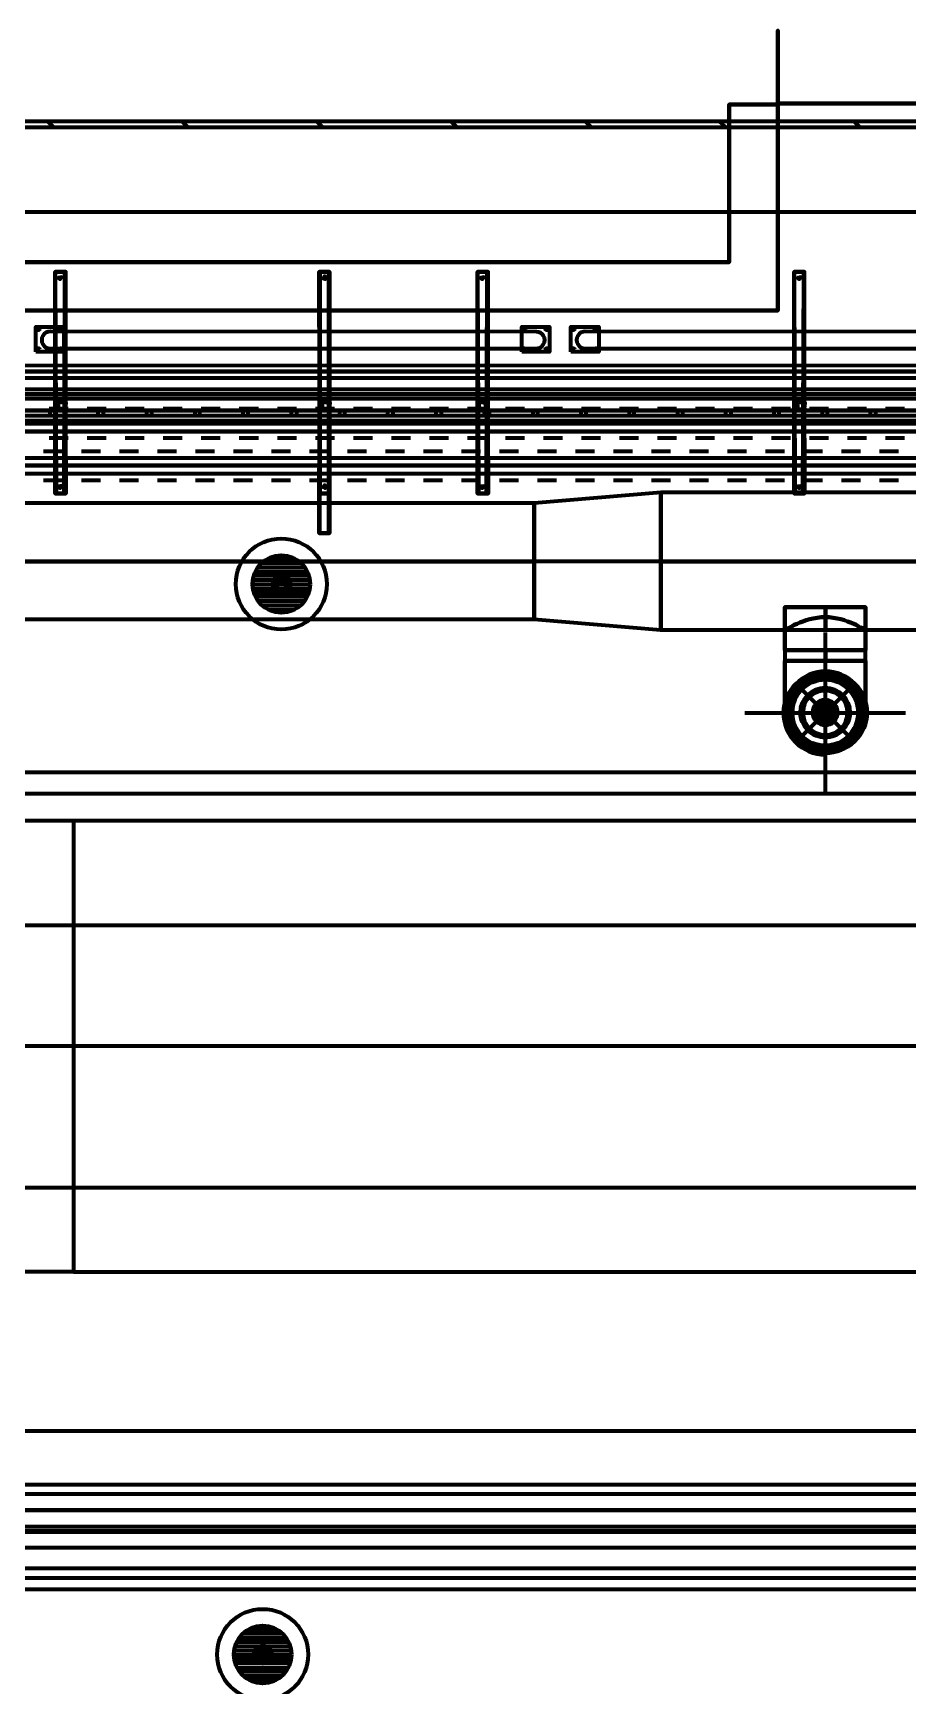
# Model space of a CAD drawing. Extents: x 0 to 1153, y 0 to 816.
# Drawn here: x 170.8 to 197.6, y 529.1 to 579.7 of the extents above; entities that cross this region are included whole.
import ezdxf

# ---------------------------------------------------------------- set-up
doc = ezdxf.new("R2010")
doc.units = 0
doc.header["$MEASUREMENT"] = 0
for name, color, linetype in [('Arch', 7, 'Continuous'), ('EQUIPMENTS', 7, 'Continuous'), ('Hatch', 7, 'Continuous'), ('HVAC', 7, 'Continuous'), ('PIPE', 7, 'Continuous')]:
    doc.layers.add(name, color=color, linetype=linetype)

msp = doc.modelspace()

# ---------------------------------------------------------------- linework, layer by layer
at = {"layer": 'Arch', "color": 11, "linetype": 'Continuous', "lineweight": 211}
for p, q in [((171.429, 576.781), (171.238, 576.972)), ((175.546, 576.781), (175.355, 576.972)), ((179.663, 576.781), (179.472, 576.972)), ((183.78, 576.781), (183.589, 576.972)), ((187.896, 576.781), (187.706, 576.972)), ((192.013, 576.781), (191.812, 576.972)), ((196.13, 576.781), (195.929, 576.972)), ((917.988, 574.178), (110.871, 574.178)), ((917.988, 533.76), (110.871, 533.76))]:
    msp.add_line(p, q, dxfattribs=at)
for points in [[(113.961, 576.972), (487.701, 576.972), (487.701, 638.81), (487.892, 638.81), (683.154, 638.81), (683.154, 638.609), (683.154, 383.254), (870.49, 383.254), (870.49, 383.053), (683.154, 383.053), (682.964, 383.064), (487.892, 383.064), (487.701, 383.064), (487.701, 454.3), (113.961, 454.3)], [(233.669, 577.511), (193.601, 577.511), (232.918, 577.511)], [(113.961, 576.781), (487.701, 576.781), (487.701, 454.501), (113.961, 454.501)], [(113.961, 572.654), (192.119, 572.654), (113.961, 572.654)]]:
    msp.add_lwpolyline(points, dxfattribs=at)
for points in [[(193.601, 577.48), (192.119, 577.48), (192.119, 572.654), (192.119, 577.48), (193.601, 577.48), (193.601, 572.654), (193.601, 577.511), (193.601, 579.744)], [(193.601, 571.172), (113.961, 571.172), (193.601, 571.172), (193.601, 572.654)], [(170.878, 569.902), (170.878, 570.675), (171.736, 570.675), (171.736, 569.902)], [(185.769, 569.902), (185.769, 570.675), (186.616, 570.675), (186.616, 569.902)], [(187.261, 569.902), (187.261, 570.675), (188.119, 570.675), (188.119, 569.902)]]:
    msp.add_lwpolyline(points, close=True, dxfattribs=at)
for points in [[(186.432, 570.135, 0.273528), (186.431, 570.399, 0.273699), (186.214, 570.516), (171.326, 570.526, 0.273718), (171.094, 570.399, 0.273645), (171.094, 570.135, 0.273636), (171.312, 570.008), (186.2, 570.008, 0.273617)], [(202.805, 570.135, 0.273647), (202.805, 570.399, 0.273727), (202.586, 570.516), (187.709, 570.526, 0.273718), (187.478, 570.399, 0.273645), (187.478, 570.135, 0.273635), (187.695, 570.008), (202.573, 570.008, 0.273644)]]:
    msp.add_lwpolyline(points, format="xyb", close=True, dxfattribs=at)
for centre, radius in [((170.958, 570.606), 0.037), ((171.646, 570.606), 0.037), ((185.838, 570.606), 0.037), ((186.526, 570.606), 0.037), ((187.341, 570.606), 0.037), ((188.029, 570.606), 0.037), ((170.958, 569.981), 0.0371), ((171.646, 569.981), 0.0371), ((185.838, 569.981), 0.0371), ((186.526, 569.981), 0.0371), ((187.341, 569.981), 0.0371), ((188.029, 569.981), 0.0371)]:
    msp.add_circle(centre, radius, dxfattribs=at)
at = {"layer": 'EQUIPMENTS', "color": 251, "linetype": 'Continuous', "lineweight": 211}
for p, q in [((645.329, 557.022), (113.961, 557.022)), ((645.329, 556.376), (113.961, 556.376)), ((523.261, 548.64), (113.961, 548.64)), ((172.032, 541.74), (113.961, 541.74))]:
    msp.add_line(p, q, dxfattribs=at)
for points in [[(250.899, 555.54), (172.032, 555.54), (113.961, 555.54)], [(172.032, 555.54), (172.032, 541.74), (250.899, 541.74)], [(502.539, 552.344), (487.5, 552.344), (113.961, 552.344)], [(502.539, 544.311), (487.5, 544.311), (113.961, 544.311)], [(113.961, 533.94), (486.188, 533.94), (486.505, 531.357), (645.329, 531.357)], [(113.961, 533.294), (486.188, 533.294), (486.505, 530.712), (645.329, 530.712)]]:
    msp.add_lwpolyline(points, dxfattribs=at)
at = {"layer": 'Hatch', "color": 3, "linetype": 'Continuous', "lineweight": 211}
msp.add_line((179.578, 572.357), (179.61, 572.357), dxfattribs=at)
at = {"layer": 'Hatch', "color": 5, "linetype": 'Continuous', "lineweight": 211}
for p, q in [((477.414, 567.796), (113.961, 567.796)), ((177.684, 563.309), (179.123, 563.309)), ((177.8, 563.446), (179.007, 563.446)), ((177.98, 563.573), (178.827, 563.573)), ((177.514, 562.79), (179.292, 562.79)), ((177.525, 562.927), (179.282, 562.927)), ((177.557, 563.054), (179.25, 563.054)), ((177.609, 563.182), (179.197, 563.182)), ((177.525, 562.663), (179.282, 562.663)), ((177.557, 562.536), (179.25, 562.536)), ((177.609, 562.409), (179.197, 562.409)), ((177.684, 562.282), (179.123, 562.282)), ((177.8, 562.144), (179.007, 562.144)), ((177.98, 562.017), (178.827, 562.017)), ((177.038, 530.405), (178.625, 530.405)), ((177.112, 530.532), (178.551, 530.532)), ((177.228, 530.659), (178.435, 530.659)), ((177.408, 530.786), (178.255, 530.786)), ((176.943, 530.013), (178.721, 530.013)), ((176.953, 530.14), (178.71, 530.14)), ((176.953, 529.886), (178.71, 529.886)), ((176.985, 530.278), (178.678, 530.278)), ((176.985, 529.759), (178.678, 529.759)), ((177.038, 529.622), (178.625, 529.622)), ((177.112, 529.495), (178.551, 529.495)), ((177.228, 529.368), (178.435, 529.368)), ((177.408, 529.241), (178.255, 529.241))]:
    msp.add_line(p, q, dxfattribs=at)
at = {"layer": 'Hatch', "color": 3, "linetype": 'Continuous', "lineweight": 211}
for points in [[(171.746, 565.563), (171.471, 565.563), (171.799, 565.563), (171.471, 565.563), (171.746, 565.563), (171.767, 572.357), (171.799, 565.563), (171.799, 572.357), (171.471, 572.357), (171.471, 565.563), (171.471, 572.357), (171.503, 565.563)], [(171.746, 572.357), (171.471, 572.357), (171.746, 572.357), (171.799, 572.357), (171.503, 572.357)], [(171.577, 572.172), (171.667, 572.194), (171.577, 572.172), (171.621, 572.125), (171.667, 572.194), (171.577, 572.172), (171.667, 572.194), (171.667, 572.194)], [(179.768, 572.172), (179.736, 572.127), (179.677, 572.154), (179.768, 572.172), (179.725, 572.22), (179.677, 572.154), (179.768, 572.172), (179.736, 572.127), (179.677, 572.154), (179.673, 572.168)], [(184.679, 565.563), (184.404, 565.563), (184.732, 565.563), (184.404, 565.563), (184.679, 565.563), (184.7, 572.357), (184.732, 565.563), (184.732, 572.357), (184.404, 572.357), (184.404, 565.563), (184.404, 572.357), (184.436, 565.563)], [(184.679, 572.357), (184.404, 572.357), (184.679, 572.357), (184.732, 572.357), (184.436, 572.357)], [(184.51, 572.172), (184.603, 572.187), (184.51, 572.172), (184.554, 572.125), (184.603, 572.187), (184.51, 572.172), (184.603, 572.187), (184.603, 572.187)], [(194.374, 565.563), (194.109, 565.563), (194.426, 565.563), (194.109, 565.563), (194.374, 565.563), (194.405, 572.357), (194.426, 565.563), (194.426, 572.357), (194.109, 572.357), (194.109, 565.563), (194.109, 572.357), (194.13, 565.563)], [(194.374, 572.357), (194.109, 572.357), (194.374, 572.357), (194.426, 572.357), (194.13, 572.357)], [(194.215, 572.172), (194.308, 572.187), (194.215, 572.172), (194.258, 572.125), (194.308, 572.187), (194.215, 572.172), (194.308, 572.187), (194.308, 572.187)], [(179.768, 565.78), (179.736, 565.735), (179.677, 565.761), (179.768, 565.78), (179.725, 565.827), (179.677, 565.761), (179.768, 565.78), (179.736, 565.735), (179.677, 565.761), (179.673, 565.776)], [(171.577, 565.78), (171.667, 565.802), (171.577, 565.78), (171.621, 565.732), (171.667, 565.802), (171.577, 565.78), (171.667, 565.802), (171.667, 565.802)], [(179.61, 565.563), (179.874, 565.563), (179.61, 565.563), (179.557, 565.563), (179.853, 565.563)], [(184.51, 565.78), (184.603, 565.795), (184.51, 565.78), (184.554, 565.732), (184.603, 565.795), (184.51, 565.78), (184.603, 565.795), (184.603, 565.795)], [(194.215, 565.78), (194.308, 565.795), (194.215, 565.78), (194.258, 565.732), (194.308, 565.795), (194.215, 565.78), (194.308, 565.795), (194.308, 565.795)], [(179.61, 564.356), (179.874, 564.356), (179.61, 564.356), (179.557, 564.356), (179.853, 564.356)]]:
    msp.add_lwpolyline(points, dxfattribs=at)
for points in [[(179.853, 572.357), (179.557, 572.357), (179.853, 572.357), (179.61, 572.357), (179.557, 572.357), (179.853, 572.357), (179.61, 572.357), (179.874, 572.357), (179.557, 572.357), (179.853, 572.357), (179.853, 564.356), (179.874, 572.357), (179.874, 564.356), (179.578, 564.356), (179.578, 572.357), (179.557, 564.356), (179.578, 572.357), (179.578, 565.563), (179.557, 572.357), (179.557, 565.563), (179.853, 565.563), (179.853, 572.357), (179.874, 565.563)], [(171.556, 568.351), (171.568, 568.367), (171.57, 568.367), (171.535, 568.351), (171.542, 568.373), (171.563, 568.387), (171.569, 568.388), (171.556, 568.351), (171.559, 568.361), (171.568, 568.367), (171.57, 568.367), (171.535, 568.351), (171.542, 568.373), (171.572, 568.388)], [(171.762, 568.367), (171.777, 568.356), (171.778, 568.353), (171.762, 568.388), (171.784, 568.381), (171.797, 568.363), (171.799, 568.354), (171.762, 568.367), (171.772, 568.364), (171.777, 568.356), (171.778, 568.353), (171.762, 568.388), (171.784, 568.381), (171.797, 568.363), (171.799, 568.354), (171.556, 568.346), (171.577, 568.134), (171.789, 568.145), (171.799, 568.346), (171.767, 568.113), (171.545, 568.145), (171.577, 568.378), (171.789, 568.346), (171.767, 568.134), (171.556, 568.145), (171.577, 568.357), (171.767, 568.378), (171.545, 568.346), (171.577, 568.113), (171.799, 568.145)], [(179.642, 568.351), (179.652, 568.367), (179.656, 568.367), (179.62, 568.351), (179.627, 568.373), (179.646, 568.387), (179.654, 568.388), (179.642, 568.351), (179.645, 568.361), (179.652, 568.367), (179.656, 568.367), (179.62, 568.351), (179.627, 568.373), (179.657, 568.388)], [(179.848, 568.367), (179.863, 568.356), (179.864, 568.353), (179.848, 568.388), (179.87, 568.381), (179.883, 568.363), (179.885, 568.354), (179.848, 568.367), (179.857, 568.364), (179.863, 568.356), (179.864, 568.353), (179.848, 568.388), (179.87, 568.381), (179.883, 568.363), (179.885, 568.354), (179.642, 568.346), (179.663, 568.134), (179.864, 568.145), (179.885, 568.346), (179.853, 568.113), (179.631, 568.145), (179.663, 568.378), (179.864, 568.346), (179.853, 568.134), (179.642, 568.145), (179.663, 568.357), (179.853, 568.378), (179.631, 568.346), (179.663, 568.113), (179.885, 568.145)], [(184.436, 568.351), (184.448, 568.367), (184.45, 568.367), (184.415, 568.351), (184.422, 568.373), (184.443, 568.387), (184.449, 568.388), (184.436, 568.351), (184.439, 568.361), (184.448, 568.367), (184.45, 568.367), (184.415, 568.351), (184.422, 568.373), (184.452, 568.388)], [(184.642, 568.367), (184.657, 568.356), (184.658, 568.353), (184.642, 568.388), (184.664, 568.381), (184.678, 568.36), (184.679, 568.354), (184.642, 568.367), (184.651, 568.364), (184.657, 568.356), (184.658, 568.353), (184.642, 568.388), (184.664, 568.381), (184.678, 568.36), (184.679, 568.354), (184.446, 568.346), (184.457, 568.134), (184.669, 568.145), (184.679, 568.346), (184.647, 568.113), (184.425, 568.145), (184.457, 568.378), (184.669, 568.346), (184.647, 568.134), (184.446, 568.145), (184.457, 568.357), (184.647, 568.378), (184.425, 568.346), (184.457, 568.113), (184.679, 568.145)], [(194.4, 568.367), (194.415, 568.356), (194.416, 568.353), (194.4, 568.388), (194.422, 568.381), (194.435, 568.363), (194.437, 568.354), (194.4, 568.367), (194.409, 568.364), (194.415, 568.356), (194.416, 568.353), (194.4, 568.388), (194.422, 568.381), (194.435, 568.363), (194.437, 568.354), (194.194, 568.346), (194.215, 568.134), (194.416, 568.145), (194.437, 568.346), (194.405, 568.113), (194.172, 568.145), (194.215, 568.378), (194.416, 568.346), (194.405, 568.134), (194.194, 568.145), (194.215, 568.357), (194.405, 568.378), (194.172, 568.346), (194.215, 568.113), (194.437, 568.145)], [(194.194, 568.351), (194.204, 568.367), (194.208, 568.367), (194.172, 568.351), (194.18, 568.373), (194.198, 568.387), (194.206, 568.388), (194.194, 568.351), (194.197, 568.361), (194.204, 568.367), (194.208, 568.367), (194.172, 568.351), (194.18, 568.373), (194.209, 568.388)], [(171.572, 568.134), (171.556, 568.147), (171.556, 568.149), (171.572, 568.113), (171.55, 568.12), (171.537, 568.139), (171.535, 568.147), (171.572, 568.134), (171.562, 568.138), (171.556, 568.147), (171.556, 568.149), (171.572, 568.113), (171.55, 568.12), (171.535, 568.15)], [(171.778, 568.15), (171.766, 568.135), (171.763, 568.135), (171.799, 568.15), (171.792, 568.129), (171.771, 568.114), (171.765, 568.113), (171.778, 568.15), (171.775, 568.141), (171.766, 568.135), (171.763, 568.135), (171.799, 568.15), (171.792, 568.129), (171.762, 568.113)], [(179.657, 568.134), (179.642, 568.147), (179.642, 568.149), (179.657, 568.113), (179.636, 568.12), (179.621, 568.141), (179.62, 568.147), (179.657, 568.134), (179.648, 568.138), (179.642, 568.147), (179.642, 568.149), (179.657, 568.113), (179.636, 568.12), (179.62, 568.15)], [(179.864, 568.15), (179.852, 568.135), (179.849, 568.135), (179.885, 568.15), (179.878, 568.129), (179.857, 568.114), (179.851, 568.113), (179.864, 568.15), (179.861, 568.141), (179.852, 568.135), (179.849, 568.135), (179.885, 568.15), (179.878, 568.129), (179.848, 568.113)], [(184.452, 568.134), (184.437, 568.145), (184.436, 568.149), (184.452, 568.113), (184.43, 568.12), (184.416, 568.139), (184.415, 568.147), (184.452, 568.134), (184.442, 568.138), (184.437, 568.145), (184.436, 568.149), (184.452, 568.113), (184.43, 568.12), (184.415, 568.15)], [(184.658, 568.15), (184.646, 568.135), (184.643, 568.135), (184.679, 568.15), (184.672, 568.129), (184.651, 568.114), (184.645, 568.113), (184.658, 568.15), (184.655, 568.141), (184.646, 568.135), (184.643, 568.135), (184.679, 568.15), (184.672, 568.129), (184.642, 568.113)], [(194.209, 568.134), (194.194, 568.147), (194.194, 568.149), (194.209, 568.113), (194.188, 568.12), (194.174, 568.141), (194.173, 568.147), (194.209, 568.134), (194.2, 568.138), (194.194, 568.147), (194.194, 568.149), (194.209, 568.113), (194.188, 568.12), (194.172, 568.15)], [(194.416, 568.15), (194.404, 568.135), (194.401, 568.135), (194.437, 568.15), (194.43, 568.129), (194.409, 568.114), (194.403, 568.113), (194.416, 568.15), (194.413, 568.141), (194.404, 568.135), (194.401, 568.135), (194.437, 568.15), (194.43, 568.129), (194.4, 568.113)]]:
    msp.add_lwpolyline(points, close=True, dxfattribs=at)
at = {"layer": 'Hatch', "color": 5, "linetype": 'Continuous', "lineweight": 211}
for points in [[(113.961, 568.113), (477.414, 568.113), (477.414, 567.468), (477.414, 568.113), (477.414, 567.468), (113.961, 567.468), (477.414, 567.468), (477.414, 568.113), (113.961, 568.113), (477.414, 568.113)], [(171.312, 567.955), (171.471, 567.955), (171.471, 568.113), (171.312, 568.113), (171.312, 567.955), (171.471, 567.955), (171.471, 568.113), (171.312, 568.113)], [(172.783, 567.955), (172.953, 567.955), (172.953, 568.113), (172.783, 568.113), (172.783, 567.955), (172.953, 567.955), (172.953, 568.113), (172.783, 568.113)], [(174.265, 567.955), (174.434, 567.955), (174.434, 568.113), (174.265, 568.113), (174.265, 567.955), (174.434, 567.955), (174.434, 568.113), (174.265, 568.113)], [(175.747, 567.955), (175.906, 567.955), (175.906, 568.113), (175.747, 568.113), (175.747, 567.955), (175.906, 567.955), (175.906, 568.113), (175.747, 568.113)], [(177.218, 567.955), (177.387, 567.955), (177.387, 568.113), (177.218, 568.113), (177.218, 567.955), (177.387, 567.955), (177.387, 568.113), (177.218, 568.113)], [(178.7, 567.955), (178.869, 567.955), (178.869, 568.113), (178.7, 568.113), (178.7, 567.955), (178.869, 567.955), (178.869, 568.113), (178.7, 568.113)], [(180.181, 567.955), (180.34, 567.955), (180.34, 568.113), (180.181, 568.113), (180.181, 567.955), (180.34, 567.955), (180.34, 568.113), (180.181, 568.113)], [(181.652, 567.955), (181.822, 567.955), (181.822, 568.113), (181.652, 568.113), (181.652, 567.955), (181.822, 567.955), (181.822, 568.113), (181.652, 568.113)], [(183.134, 567.955), (183.303, 567.955), (183.303, 568.113), (183.134, 568.113), (183.134, 567.955), (183.303, 567.955), (183.303, 568.113), (183.134, 568.113)], [(184.616, 567.955), (184.774, 567.955), (184.774, 568.113), (184.616, 568.113), (184.616, 567.955), (184.774, 567.955), (184.774, 568.113), (184.616, 568.113)], [(186.097, 567.955), (186.256, 567.955), (186.256, 568.113), (186.097, 568.113), (186.097, 567.955), (186.256, 567.955), (186.256, 568.113), (186.097, 568.113)], [(187.568, 567.955), (187.738, 567.955), (187.738, 568.113), (187.568, 568.113), (187.568, 567.955), (187.738, 567.955), (187.738, 568.113), (187.568, 568.113)], [(189.05, 567.955), (189.209, 567.955), (189.209, 568.113), (189.05, 568.113), (189.05, 567.955), (189.209, 567.955), (189.209, 568.113), (189.05, 568.113)], [(190.532, 567.955), (190.691, 567.955), (190.691, 568.113), (190.532, 568.113), (190.532, 567.955), (190.691, 567.955), (190.691, 568.113), (190.532, 568.113)], [(192.003, 567.955), (192.172, 567.955), (192.172, 568.113), (192.003, 568.113), (192.003, 567.955), (192.172, 567.955), (192.172, 568.113), (192.003, 568.113)], [(193.484, 567.955), (193.643, 567.955), (193.643, 568.113), (193.484, 568.113), (193.484, 567.955), (193.643, 567.955), (193.643, 568.113), (193.484, 568.113)], [(194.966, 567.955), (195.125, 567.955), (195.125, 568.113), (194.966, 568.113), (194.966, 567.955), (195.125, 567.955), (195.125, 568.113), (194.966, 568.113)], [(196.437, 567.955), (196.607, 567.955), (196.607, 568.113), (196.437, 568.113), (196.437, 567.955), (196.607, 567.955), (196.607, 568.113), (196.437, 568.113)], [(477.414, 567.468), (478.388, 567.468), (477.414, 567.468), (477.414, 567.637), (477.414, 567.468), (113.961, 567.468)]]:
    msp.add_lwpolyline(points, close=True, dxfattribs=at)
msp.add_lwpolyline([(178.398, 562.96, 0.414194), (178.234, 562.795, 0.414153), (178.398, 562.63, 0.414148), (178.562, 562.795, 0.414188), (178.398, 562.96, 0.414194), (178.234, 562.795, 0.414153), (178.398, 562.63, 0.414148), (178.562, 562.795, 0.414188), (178.398, 562.98, 0.414282), (178.213, 562.795, 0.414244), (178.398, 562.61, 0.414238), (178.583, 562.795, 0.414275), (178.398, 562.98, 0.414282), (178.213, 562.795, 0.414244), (178.398, 562.61, 0.414238), (178.583, 562.795, 0.414275), (178.398, 562.96, 0.414194), (178.234, 562.795, 0.414153), (178.398, 562.63, 0.414148), (178.562, 562.795, 0.414188), (178.398, 562.96, 0.414194), (178.234, 562.795, 0.414153), (178.398, 562.63, 0.414148), (178.562, 562.795, 0.414188), (178.398, 562.98, 0.414282), (178.213, 562.795, 0.414244), (178.398, 562.61, 0.414238), (178.583, 562.795, 0.414275), (178.398, 562.98, 0.414282), (178.213, 562.795, 0.414244), (178.398, 562.61, 0.414238), (178.583, 562.795, 0.414275), (178.398, 562.96, 0.414194), (178.234, 562.795, 0.414153), (178.398, 562.63, 0.414148), (178.562, 562.795, 0.414188), (178.398, 562.96, 0.414194), (178.234, 562.795, 0.414153), (178.398, 562.63, 0.414148), (178.562, 562.795, 0.414188), (178.398, 562.98, 0.414282), (178.213, 562.795, 0.414244), (178.398, 562.61, 0.414238), (178.583, 562.795, 0.414275), (178.398, 562.98, 0.414282), (178.213, 562.795, 0.414244), (178.398, 562.61, 0.414238), (178.583, 562.795, 0.414275), (178.398, 562.96, 0.414194), (178.234, 562.795, 0.414153), (178.398, 562.63, 0.414148), (178.562, 562.795, 0.414188), (178.398, 562.96, 0.414194), (178.234, 562.795, 0.414153), (178.398, 562.63, 0.414148), (178.562, 562.795, 0.414188), (178.398, 562.98, 0.414282), (178.213, 562.795, 0.414244), (178.398, 562.61, 0.414238), (178.583, 562.795, 0.414275), (178.398, 562.98, 0.414282), (178.213, 562.795, 0.414244), (178.398, 562.61, 0.414238), (178.583, 562.795, 0.414275), (178.398, 562.96, 0.414194), (178.234, 562.795, 0.414153), (178.398, 562.63, 0.414148), (178.562, 562.795, 0.414188)], format="xyb", close=True, dxfattribs=at)
for points in [[(178.477, 562.811), (178.414, 562.779), (178.477, 562.811), (178.34, 562.779), (178.477, 562.811), (178.414, 562.779), (178.477, 562.811), (178.414, 562.779), (178.477, 562.811), (178.414, 562.779), (178.34, 562.811), (178.414, 562.779), (178.414, 562.779)], [(177.895, 530.034), (177.842, 529.992), (177.895, 530.034), (177.768, 529.992), (177.895, 530.034), (177.842, 529.992), (177.79, 530.022), (177.895, 530.034), (177.842, 529.992), (177.791, 530.03), (177.895, 530.034), (177.842, 529.992), (177.768, 530.034), (177.842, 529.992), (177.842, 529.992)], [(177.991, 530.019), (177.982, 529.967), (177.982, 529.967), (177.878, 529.863), (177.878, 529.863), (177.84, 529.855)]]:
    msp.add_lwpolyline(points, dxfattribs=at)
msp.add_lwpolyline([(177.826, 530.183), (177.933, 530.143), (177.986, 530.058), (177.99, 530.005), (177.978, 529.955), (177.951, 529.912), (177.902, 529.873), (177.84, 529.855), (177.902, 529.873), (177.959, 529.922), (177.986, 529.979), (177.99, 530.032), (177.978, 530.082), (177.933, 530.143), (177.826, 530.183), (177.933, 530.143), (177.986, 530.058), (178.002, 529.96), (177.976, 529.909), (177.924, 529.861), (177.871, 529.839), (177.811, 529.834), (177.754, 529.848), (177.695, 529.888), (177.656, 529.947), (177.662, 530.019), (177.656, 529.947), (177.695, 529.888), (177.754, 529.848), (177.811, 529.834), (177.871, 529.839), (177.924, 529.861), (177.976, 529.909), (178.002, 529.96), (178.012, 530.019), (178.002, 529.96), (177.976, 529.909), (177.924, 529.861), (177.871, 529.839), (177.811, 529.834), (177.754, 529.848), (177.695, 529.888), (177.656, 529.947), (177.662, 530.019), (177.656, 529.947), (177.695, 529.888), (177.754, 529.848), (177.811, 529.834), (177.871, 529.839), (177.924, 529.861), (177.976, 529.909), (178.002, 529.96), (177.991, 530.019), (177.982, 529.967), (177.959, 529.922), (177.923, 529.886), (177.878, 529.863), (177.959, 529.922), (177.986, 529.979), (177.99, 530.032), (177.978, 530.082), (177.933, 530.143), (177.826, 530.183), (177.933, 530.143), (177.986, 530.058), (177.99, 530.005), (177.978, 529.955), (177.951, 529.912), (177.902, 529.873), (177.84, 529.855), (177.902, 529.873), (177.959, 529.922), (177.986, 529.979), (177.99, 530.032), (177.978, 530.082), (177.933, 530.143), (177.826, 530.183), (177.933, 530.143), (177.986, 530.058), (178.002, 529.96), (177.976, 529.909), (177.924, 529.861), (177.871, 529.839), (177.811, 529.834), (177.754, 529.848), (177.695, 529.888), (177.656, 529.947), (177.662, 530.019), (177.656, 529.947), (177.695, 529.888), (177.754, 529.848), (177.811, 529.834), (177.871, 529.839), (177.924, 529.861), (177.976, 529.909), (178.002, 529.96), (178.012, 530.019), (178.002, 529.96), (177.976, 529.909), (177.924, 529.861), (177.871, 529.839), (177.811, 529.834), (177.754, 529.848), (177.695, 529.888), (177.656, 529.947), (177.662, 530.019), (177.656, 529.947), (177.695, 529.888), (177.754, 529.848), (177.811, 529.834), (177.871, 529.839), (177.924, 529.861), (177.976, 529.909), (178.002, 529.96), (177.991, 530.019), (177.982, 529.967), (177.959, 529.922), (177.923, 529.886), (177.878, 529.863), (177.959, 529.922), (177.986, 529.979), (177.99, 530.032), (177.978, 530.082), (177.933, 530.143), (177.826, 530.183), (177.933, 530.143), (177.986, 530.058), (177.99, 530.005), (177.978, 529.955), (177.951, 529.912), (177.902, 529.873), (177.84, 529.855), (177.902, 529.873), (177.959, 529.922), (177.986, 529.979), (177.99, 530.032), (177.978, 530.082), (177.933, 530.143), (177.826, 530.183), (177.933, 530.143), (177.986, 530.058), (178.002, 529.96), (177.976, 529.909), (177.924, 529.861), (177.871, 529.839), (177.811, 529.834), (177.754, 529.848), (177.695, 529.888), (177.656, 529.947), (177.662, 530.019), (177.656, 529.947), (177.695, 529.888), (177.754, 529.848), (177.811, 529.834), (177.871, 529.839), (177.924, 529.861), (177.976, 529.909), (178.002, 529.96), (178.012, 530.019), (178.002, 529.96), (177.976, 529.909), (177.924, 529.861), (177.871, 529.839), (177.811, 529.834), (177.754, 529.848), (177.695, 529.888), (177.656, 529.947), (177.662, 530.019), (177.656, 529.947), (177.695, 529.888), (177.754, 529.848), (177.811, 529.834), (177.871, 529.839), (177.924, 529.861), (177.976, 529.909), (178.002, 529.96), (177.991, 530.019), (177.982, 529.967), (177.959, 529.922), (177.923, 529.886), (177.878, 529.863), (177.959, 529.922), (177.986, 529.979), (177.99, 530.032), (177.978, 530.082), (177.933, 530.143), (177.826, 530.183), (177.933, 530.143), (177.986, 530.058), (177.99, 530.005), (177.978, 529.955), (177.951, 529.912), (177.902, 529.873), (177.84, 529.855), (177.902, 529.873), (177.959, 529.922), (177.986, 529.979), (177.99, 530.032), (177.978, 530.082), (177.933, 530.143), (177.826, 530.183), (177.933, 530.143), (177.986, 530.058), (178.002, 529.96), (177.976, 529.909), (177.924, 529.861), (177.871, 529.839), (177.811, 529.834), (177.754, 529.848), (177.695, 529.888), (177.656, 529.947), (177.662, 530.019), (177.656, 529.947), (177.695, 529.888), (177.754, 529.848), (177.811, 529.834), (177.871, 529.839), (177.924, 529.861), (177.976, 529.909), (178.002, 529.96), (178.012, 530.019), (178.002, 529.96), (177.976, 529.909), (177.924, 529.861), (177.871, 529.839), (177.811, 529.834), (177.871, 529.839), (177.924, 529.861), (177.976, 529.909), (178.002, 529.96), (177.991, 530.019), (177.982, 529.967), (177.959, 529.922), (177.923, 529.886), (177.878, 529.863), (177.782, 529.839), (177.729, 529.861), (177.686, 529.898), (177.656, 529.947), (177.662, 530.019), (177.662, 530.019, 0.414194), (177.84, 529.855), (177.902, 529.873), (177.959, 529.922), (177.986, 529.979), (177.99, 530.032), (177.978, 530.082), (177.933, 530.143), (177.826, 530.183), (177.933, 530.143), (177.986, 530.058), (177.933, 530.143), (177.826, 530.183), (177.826, 530.183, 0.414109), (177.662, 530.019, -0.414109), (177.826, 530.183, 0.414243), (177.662, 530.019, 0.414194), (177.826, 529.854, -0.414194), (177.662, 530.019, -0.414243), (177.826, 530.183, -0.414239), (178.012, 530.019, 0.414239), (177.826, 530.183, 0.414109), (177.662, 530.019, -0.414109), (177.826, 530.183, 0.414243), (177.662, 530.019, 0.414194), (177.826, 529.854, -0.414194), (177.662, 530.019, -0.414243), (177.826, 530.183, -0.414239), (178.012, 530.019, 0.414239), (177.826, 530.183, 0.414109), (177.662, 530.019, -0.414109), (177.826, 530.183, 0.414243), (177.662, 530.019, 0.414194), (177.826, 529.854, -0.414194), (177.662, 530.019, -0.414243), (177.826, 530.183, -0.414239), (178.012, 530.019, 0.414239), (177.826, 530.183, 0.414109), (177.662, 530.019, -0.414109), (177.826, 530.183, 0.414243), (177.662, 530.019, 0.414194), (177.826, 529.854, -0.414194), (177.662, 530.019, -0.414243), (177.826, 530.183, -0.414239), (178.012, 530.019, 0.414239), (177.826, 530.183, 0.414109), (177.662, 530.019)], format="xyb", dxfattribs=at)
for centre, radius in [((178.398, 562.795), 1.392), ((178.398, 562.795), 0.884), ((178.408, 562.797), 0.27), ((177.826, 530.019), 1.392), ((177.826, 530.019), 0.884), ((177.834, 530.016), 0.273)]:
    msp.add_circle(centre, radius, dxfattribs=at)
at = {"layer": 'HVAC', "color": 6, "linetype": 'Continuous', "lineweight": 211}
for p, q in [((195.061, 556.398), (195.061, 561.308)), ((194.183, 559.721), (195.929, 557.985)), ((195.929, 559.721), (194.183, 557.985)), ((192.595, 558.853), (197.517, 558.853))]:
    msp.add_line(p, q, dxfattribs=at)
for points in [[(234.548, 565.425), (230.23, 565.425), (228.293, 565.595), (190.024, 565.595), (186.14, 565.266), (122.841, 565.266), (118.967, 564.949), (113.961, 564.949)], [(234.548, 561.552), (230.23, 561.552), (230.23, 565.425), (230.23, 561.552), (230.23, 565.425), (230.23, 561.552), (228.293, 561.382), (228.293, 565.595), (228.293, 561.382), (228.293, 563.488), (228.293, 565.595), (228.293, 563.488), (190.024, 563.488), (228.293, 563.488), (228.293, 561.382), (190.024, 561.382), (186.14, 561.71), (122.841, 561.71), (118.967, 562.038), (113.961, 562.038)], [(190.024, 563.488), (190.024, 561.382), (190.024, 565.595), (190.024, 563.488), (190.024, 565.595), (190.024, 561.382), (190.024, 563.488), (186.14, 563.488), (186.14, 565.266), (186.14, 563.488), (186.14, 561.71), (186.14, 563.488)], [(118.967, 563.488), (118.967, 564.949), (118.967, 563.488), (118.967, 562.038), (118.967, 563.488), (122.841, 563.488), (122.841, 561.71), (122.841, 565.266), (122.841, 563.488), (122.841, 565.266), (122.841, 561.71), (122.841, 563.488), (186.14, 563.488), (122.841, 563.488)], [(186.14, 561.71), (186.14, 565.266), (186.14, 561.71)], [(195.061, 562.091), (195.061, 561.382), (195.061, 562.091)], [(195.061, 558.853), (195.061, 560.44)], [(113.961, 532.014), (244.856, 532.014), (244.856, 536.861), (113.961, 536.861)], [(113.961, 532.363), (315.436, 532.363), (315.436, 535.21), (113.961, 535.21)], [(315.436, 534.924), (113.961, 534.924)], [(113.961, 534.437), (244.856, 534.437), (113.961, 534.437)], [(113.961, 533.792), (315.436, 533.792), (113.961, 533.792)], [(113.961, 532.659), (315.436, 532.659)]]:
    msp.add_lwpolyline(points, dxfattribs=at)
for points in [[(195.056, 557.625, -0.414228), (193.823, 558.858, -0.414223), (195.056, 560.112, 0.414224), (193.823, 558.858, 0.41421), (195.056, 557.625, 0.414218), (196.321, 558.858, 0.414212), (195.056, 560.123, 0.414217), (193.823, 558.858, 0.414216), (195.056, 557.625, 0.41421), (196.342, 558.858, 0.414217), (195.056, 560.112, -0.414218), (196.342, 558.858, -0.414223), (195.056, 557.625, 0.414204), (196.31, 558.858, 0.414205), (195.056, 560.091, 0.414211), (193.823, 558.858, 0.414224), (195.056, 557.625, 0.414218), (196.289, 558.858), (196.289, 560.44), (196.289, 560.768), (196.289, 561.382), (196.289, 562.091), (196.289, 561.382), (196.289, 560.768), (196.289, 561.382), (196.289, 562.091), (196.289, 561.382), (193.823, 561.382), (193.823, 562.091), (193.823, 561.382), (193.823, 560.768), (193.823, 560.44), (193.823, 558.858, 0.414224), (195.056, 557.625, 0.414218), (196.289, 558.858, 0.414205), (195.056, 560.091, 0.414211), (193.823, 558.858), (193.823, 560.44), (193.823, 558.858, 0.414224), (195.056, 557.625, 0.414218), (196.289, 558.858), (196.289, 560.44), (196.289, 558.853, 0.414205), (195.056, 560.091, 0.414211), (193.77, 558.858, 0.414224), (195.056, 557.572)], [(196.289, 558.858, 0.414205), (195.056, 560.091, 0.414211), (193.823, 558.858)], [(196.236, 558.858, 0.414193), (195.056, 560.038, 0.414199), (193.876, 558.858, 0.414225), (195.056, 557.678, -0.41422), (193.876, 558.858, -0.414207), (195.056, 559.964, 0.414203), (193.95, 558.858, 0.414217), (195.056, 557.678, -0.414234), (193.876, 558.858, -0.414221), (195.056, 559.964, 0.414203), (193.95, 558.858, 0.414217), (195.056, 557.752, -0.414217), (193.95, 558.858, -0.414203), (195.056, 559.964, 0.414203), (193.95, 558.858, 0.414217), (195.056, 557.752, 0.414214), (196.162, 558.858, 0.4142), (195.056, 559.964, 0.414203), (193.95, 558.858, 0.414217), (195.056, 557.678, -0.414234), (193.876, 558.858, -0.414207), (195.056, 559.964, -0.4142), (196.162, 558.858, -0.414214), (195.056, 557.678, 0.41422), (196.236, 558.858, 0.414208), (195.056, 560.038, -0.414208), (196.236, 558.858, 0.414207), (195.056, 560.038, -0.414193), (196.236, 558.858, -0.414212), (195.056, 557.678, 0.414212), (196.236, 558.858, -0.414219), (195.056, 557.678, 0.414221), (196.162, 558.858, 0.4142), (195.056, 560.038, -0.414208), (196.162, 558.858, -0.414214), (195.056, 557.678, 0.41422), (196.162, 558.858, 0.4142), (195.056, 559.964, -0.4142), (196.162, 558.858, -0.414214), (195.056, 557.752, 0.414214), (196.162, 558.858, 0.4142), (195.056, 560.038, -0.414193), (196.162, 558.858, -0.414214), (195.056, 557.678, 0.41422), (196.236, 558.858, -0.414214), (195.056, 557.752, -0.414234), (193.876, 558.858, -0.414213), (195.056, 560.038, 0.414199), (193.876, 558.858, 0.414218), (195.056, 557.678, -0.414218), (193.876, 558.858)], [(196.162, 558.858, 0.4142), (195.056, 559.985, 0.414203), (193.929, 558.858, 0.414217), (195.056, 557.752, -0.414217), (193.929, 558.858, -0.414203), (195.056, 559.964, 0.414221), (193.929, 558.858)], [(195.056, 558.102, -0.414238), (194.299, 558.858, -0.414208), (195.056, 559.615, 0.414208), (194.299, 558.858, 0.414238), (195.056, 558.102, -0.41423), (194.299, 558.858, -0.414199), (195.056, 559.573, 0.414199), (194.299, 558.858, 0.41423), (195.056, 558.102, 0.41422), (195.77, 558.858, 0.414189), (195.056, 559.562, 0.41422), (194.299, 558.858, 0.41422), (195.056, 558.176, 0.414209), (195.739, 558.858, 0.414211), (195.056, 559.541, -0.414211), (195.739, 558.858, -0.414209), (195.056, 558.102, 0.41422), (195.813, 558.858, 0.414199), (195.056, 559.615, -0.414199), (195.813, 558.858, -0.414229), (195.056, 558.102, 0.414229), (195.77, 558.858, 0.414189), (195.056, 559.562, -0.414209), (195.77, 558.858, -0.41422), (195.056, 558.102, 0.414209), (195.76, 558.858, 0.4142), (195.056, 559.551, 0.41421), (194.299, 558.858, 0.41423), (195.056, 558.102, -0.41422), (194.374, 558.858, -0.414223), (195.056, 559.541, 0.414223), (194.374, 558.858, 0.41422), (195.056, 558.176)]]:
    msp.add_lwpolyline(points, format="xyb", dxfattribs=at)
for points in [[(195.061, 560.768), (196.289, 560.768), (193.823, 560.768), (195.061, 560.768), (196.289, 560.768), (193.823, 560.768), (195.061, 560.768), (196.289, 560.768), (193.823, 560.768), (196.289, 560.768), (193.823, 560.768), (193.823, 561.382), (193.823, 562.091), (193.823, 561.382), (193.823, 560.768), (195.061, 560.768), (195.061, 560.44)], [(196.289, 562.091), (193.823, 562.091), (195.061, 562.091), (196.289, 562.091), (193.823, 562.091), (195.061, 562.091), (196.289, 562.091), (193.823, 562.091), (195.061, 562.091), (196.289, 562.091), (193.823, 562.091), (195.061, 562.091)], [(196.289, 561.382), (196.278, 561.393), (196.226, 561.414), (196.194, 561.446), (196.141, 561.467), (196.077, 561.499), (196.003, 561.541), (195.929, 561.573), (195.834, 561.615), (195.739, 561.647), (195.643, 561.689), (195.538, 561.721), (195.421, 561.742), (195.305, 561.763), (195.178, 561.784), (194.934, 561.784), (194.807, 561.763), (194.691, 561.742), (194.585, 561.721), (194.469, 561.689), (194.374, 561.647), (194.278, 561.615), (194.194, 561.573), (194.109, 561.541), (194.035, 561.499), (193.982, 561.467), (193.929, 561.446), (193.887, 561.414), (193.823, 561.382), (193.834, 561.393), (193.887, 561.414), (193.929, 561.446), (193.982, 561.467), (194.035, 561.499), (194.109, 561.541), (194.194, 561.573), (194.278, 561.615), (194.374, 561.647), (194.469, 561.689), (194.585, 561.721), (194.691, 561.742), (194.807, 561.763), (194.934, 561.784), (195.178, 561.784), (195.305, 561.763), (195.421, 561.742), (195.538, 561.721), (195.643, 561.689), (195.739, 561.647), (195.834, 561.615), (195.929, 561.573), (196.003, 561.541), (196.077, 561.499), (196.141, 561.467), (196.194, 561.446), (196.226, 561.414), (196.289, 561.382)], [(193.823, 560.44), (196.289, 560.44), (193.823, 560.44), (196.289, 560.44), (193.823, 560.44), (196.289, 560.44), (193.823, 560.44), (196.289, 560.44)], [(195.056, 558.747), (195.005, 558.759), (194.966, 558.793), (194.946, 558.84), (194.951, 558.893), (194.978, 558.937), (195.021, 558.964), (195.074, 558.968), (195.122, 558.948), (195.155, 558.909), (195.167, 558.858), (195.155, 558.807), (195.122, 558.768), (195.074, 558.749), (195.021, 558.753), (194.978, 558.78), (194.951, 558.823), (194.946, 558.876), (194.966, 558.924), (195.005, 558.957), (195.056, 558.969), (195.107, 558.957), (195.146, 558.924), (195.166, 558.876), (195.162, 558.823), (195.135, 558.78), (195.091, 558.753), (195.038, 558.749), (194.99, 558.768), (194.954, 558.815), (194.945, 558.867), (194.966, 558.924), (195.005, 558.957), (195.047, 558.969), (195.021, 558.964), (194.966, 558.924), (194.945, 558.867), (194.954, 558.815), (195.005, 558.759), (195.056, 558.747), (195.005, 558.759), (194.966, 558.793), (194.946, 558.84), (194.951, 558.893), (194.978, 558.937), (195.021, 558.964), (195.074, 558.968), (195.122, 558.948), (195.159, 558.901), (195.167, 558.849), (195.146, 558.793), (195.107, 558.759), (195.065, 558.747), (195.091, 558.753), (195.146, 558.793), (195.167, 558.849), (195.159, 558.901), (195.107, 558.957), (195.056, 558.969), (195.107, 558.957), (195.146, 558.924), (195.166, 558.876), (195.162, 558.823), (195.135, 558.78), (195.056, 558.747)]]:
    msp.add_lwpolyline(points, close=True, dxfattribs=at)
for points in [[(194.045, 558.858, 0.414236), (195.056, 557.848, -0.414236), (194.045, 558.858, -0.414221), (195.056, 559.869, 0.414221)], [(196.067, 558.858, 0.41421), (195.056, 559.869, -0.41421), (196.067, 558.858, -0.414225), (195.056, 557.848, 0.414225)], [(195.432, 558.858, 0.414223), (195.056, 559.234, 0.414244), (194.68, 558.858, 0.414239), (195.056, 558.482, -0.414239), (194.68, 558.858, -0.414244), (195.056, 559.245, 0.414199), (194.67, 558.858, 0.414257), (195.056, 558.482, 0.414218), (195.432, 558.858, 0.414223), (195.056, 559.244, -0.414181), (195.432, 558.858, -0.414218), (195.056, 558.472, 0.414239)], [(195.347, 558.858, 0.414181), (195.056, 559.149, 0.414166), (194.765, 558.858, 0.414214), (195.056, 558.567, -0.414214), (194.765, 558.858, -0.414166), (195.056, 559.149, 0.414166), (194.765, 558.858, 0.414214), (195.056, 558.546, -0.414214), (194.744, 558.858, -0.414214), (195.056, 559.17, 0.414214), (194.744, 558.858, 0.414214), (195.056, 558.567, 0.414228), (195.368, 558.858, 0.414203), (195.056, 559.16, 0.414203), (194.754, 558.858, 0.414226), (195.056, 558.546, 0.414203), (195.347, 558.858, 0.414181), (195.056, 559.149, -0.414181), (195.347, 558.858, -0.414228), (195.056, 558.567, 0.414228), (195.368, 558.858, 0.414203), (195.056, 559.16, -0.41418), (195.368, 558.858, -0.414203), (195.056, 558.556, 0.414203)], [(194.85, 558.858, 0.414263), (195.056, 558.641, -0.414265), (194.85, 558.858, -0.414195), (195.056, 559.075, 0.414194)], [(195.263, 558.858, 0.414162), (195.056, 559.075, -0.414178), (195.263, 558.858, -0.41423), (195.056, 558.641, 0.414249)]]:
    msp.add_lwpolyline(points, format="xyb", close=True, dxfattribs=at)
msp.add_circle((195.058, 558.858), 1.159, dxfattribs=at)
msp.add_point((195.061, 558.853), dxfattribs=at)
msp.add_point((195.061, 558.853), dxfattribs=at)
msp.add_point((195.061, 558.853), dxfattribs=at)
msp.add_point((195.061, 558.853), dxfattribs=at)
msp.add_point((195.061, 558.853), dxfattribs=at)
msp.add_point((195.061, 558.853), dxfattribs=at)
msp.add_point((195.061, 558.853), dxfattribs=at)
at = {"layer": 'PIPE', "color": 152, "linetype": 'Continuous', "lineweight": 211}
for p, q in [((171.873, 568.156), (171.291, 568.156)), ((173.037, 568.156), (172.455, 568.156)), ((174.202, 568.156), (173.62, 568.156)), ((175.366, 568.156), (174.784, 568.156)), ((176.53, 568.156), (175.948, 568.156)), ((177.694, 568.156), (177.112, 568.156)), ((178.858, 568.156), (178.276, 568.156)), ((180.023, 568.156), (179.44, 568.156)), ((181.187, 568.156), (180.605, 568.156)), ((182.351, 568.156), (181.769, 568.156)), ((183.515, 568.156), (182.933, 568.156)), ((184.679, 568.156), (184.097, 568.156)), ((185.843, 568.156), (185.261, 568.156)), ((187.008, 568.156), (186.425, 568.156)), ((188.172, 568.156), (187.59, 568.156)), ((189.336, 568.156), (188.754, 568.156)), ((190.5, 568.156), (189.918, 568.156)), ((191.664, 568.156), (191.082, 568.156)), ((192.828, 568.156), (192.246, 568.156)), ((193.992, 568.156), (193.41, 568.156)), ((195.157, 568.156), (194.575, 568.156)), ((196.321, 568.156), (195.739, 568.156)), ((197.485, 568.156), (196.903, 568.156)), ((171.291, 567.267), (171.873, 567.267)), ((172.455, 567.267), (173.037, 567.267)), ((173.62, 567.267), (174.202, 567.267)), ((174.784, 567.267), (175.366, 567.267)), ((175.948, 567.267), (176.53, 567.267)), ((177.112, 567.267), (177.694, 567.267)), ((178.276, 567.267), (178.858, 567.267)), ((179.44, 567.267), (180.023, 567.267)), ((180.605, 567.267), (181.187, 567.267)), ((181.769, 567.267), (182.351, 567.267)), ((182.933, 567.267), (183.515, 567.267)), ((184.097, 567.267), (184.679, 567.267)), ((185.261, 567.267), (185.843, 567.267)), ((186.425, 567.267), (187.008, 567.267)), ((187.59, 567.267), (188.172, 567.267)), ((188.754, 567.267), (189.336, 567.267)), ((189.918, 567.267), (190.5, 567.267)), ((191.082, 567.267), (191.664, 567.267)), ((192.246, 567.267), (192.828, 567.267)), ((193.41, 567.267), (193.992, 567.267)), ((194.575, 567.267), (195.157, 567.267)), ((195.739, 567.267), (196.321, 567.267)), ((196.903, 567.267), (197.485, 567.267))]:
    msp.add_line(p, q, dxfattribs=at)
at = {"layer": 'PIPE', "color": 171, "linetype": 'Continuous', "lineweight": 211}
for p, q in [((171.693, 566.854), (171.111, 566.854)), ((172.858, 566.854), (172.275, 566.854)), ((174.022, 566.854), (173.44, 566.854)), ((175.186, 566.854), (174.604, 566.854)), ((176.35, 566.854), (175.768, 566.854)), ((177.514, 566.854), (176.932, 566.854)), ((178.678, 566.854), (178.096, 566.854)), ((179.843, 566.854), (179.26, 566.854)), ((181.007, 566.854), (180.425, 566.854)), ((182.171, 566.854), (181.589, 566.854)), ((183.335, 566.854), (182.753, 566.854)), ((184.499, 566.854), (183.917, 566.854)), ((185.663, 566.854), (185.081, 566.854)), ((186.828, 566.854), (186.245, 566.854)), ((187.992, 566.854), (187.41, 566.854)), ((189.156, 566.854), (188.574, 566.854)), ((190.32, 566.854), (189.738, 566.854)), ((191.484, 566.854), (190.902, 566.854)), ((192.648, 566.854), (192.066, 566.854)), ((193.813, 566.854), (193.231, 566.854)), ((194.977, 566.854), (194.395, 566.854)), ((196.141, 566.854), (195.559, 566.854)), ((197.305, 566.854), (196.723, 566.854)), ((171.111, 565.975), (171.693, 565.975)), ((172.275, 565.975), (172.858, 565.975)), ((173.44, 565.975), (174.022, 565.975)), ((174.604, 565.975), (175.186, 565.975)), ((175.768, 565.975), (176.35, 565.975)), ((176.932, 565.975), (177.514, 565.975)), ((178.096, 565.975), (178.678, 565.975)), ((179.26, 565.975), (179.843, 565.975)), ((180.425, 565.975), (181.007, 565.975)), ((181.589, 565.975), (182.171, 565.975)), ((182.753, 565.975), (183.335, 565.975)), ((183.917, 565.975), (184.499, 565.975)), ((185.081, 565.975), (185.663, 565.975)), ((186.245, 565.975), (186.828, 565.975)), ((187.41, 565.975), (187.992, 565.975)), ((188.574, 565.975), (189.156, 565.975)), ((189.738, 565.975), (190.32, 565.975)), ((190.902, 565.975), (191.484, 565.975)), ((192.066, 565.975), (192.648, 565.975)), ((193.231, 565.975), (193.813, 565.975)), ((194.395, 565.975), (194.977, 565.975)), ((195.559, 565.975), (196.141, 565.975)), ((196.723, 565.975), (197.305, 565.975))]:
    msp.add_line(p, q, dxfattribs=at)
at = {"layer": 'PIPE', "color": 3, "linetype": 'Continuous', "lineweight": 211}
msp.add_lwpolyline([(113.961, 569.489), (480.96, 569.521), (481.076, 569.489), (481.452, 569.5, -0.414281), (481.648, 569.304, 0.414281), (481.405, 569.494), (481.349, 569.47), (481.294, 569.42), (481.266, 569.366), (481.256, 569.304, 0.414185), (481.457, 569.098), (481.076, 569.076), (480.96, 569.098), (113.961, 569.098)], format="xyb", dxfattribs=at)
for points in [[(481.457, 568.791), (481.457, 566.663), (481.457, 568.791), (481.457, 569.299), (480.96, 569.299), (113.961, 569.299), (480.96, 569.299)], [(113.961, 568.473), (480.504, 568.473), (480.504, 568.748), (480.61, 568.78), (480.504, 568.748), (113.961, 568.748)], [(113.961, 568.611), (480.504, 568.611), (113.961, 568.611)]]:
    msp.add_lwpolyline(points, dxfattribs=at)
at = {"layer": 'PIPE', "color": 142, "linetype": 'Continuous', "lineweight": 211}
msp.add_lwpolyline([(113.961, 567.478), (480.653, 567.478), (480.653, 567.944), (113.961, 567.944)], dxfattribs=at)
at = {"layer": 'PIPE', "color": 162, "linetype": 'Continuous', "lineweight": 211}
msp.add_lwpolyline([(113.961, 567.711), (480.653, 567.711), (113.961, 567.711)], dxfattribs=at)
at = {"layer": 'PIPE', "color": 161, "linetype": 'Continuous', "lineweight": 211}
msp.add_lwpolyline([(113.961, 566.177), (479.118, 566.177), (479.118, 566.653), (113.961, 566.653)], dxfattribs=at)
at = {"layer": 'PIPE', "color": 181, "linetype": 'Continuous', "lineweight": 211}
msp.add_lwpolyline([(113.961, 566.42), (479.118, 566.42), (113.961, 566.42)], dxfattribs=at)

doc.saveas('drawing.dxf')
